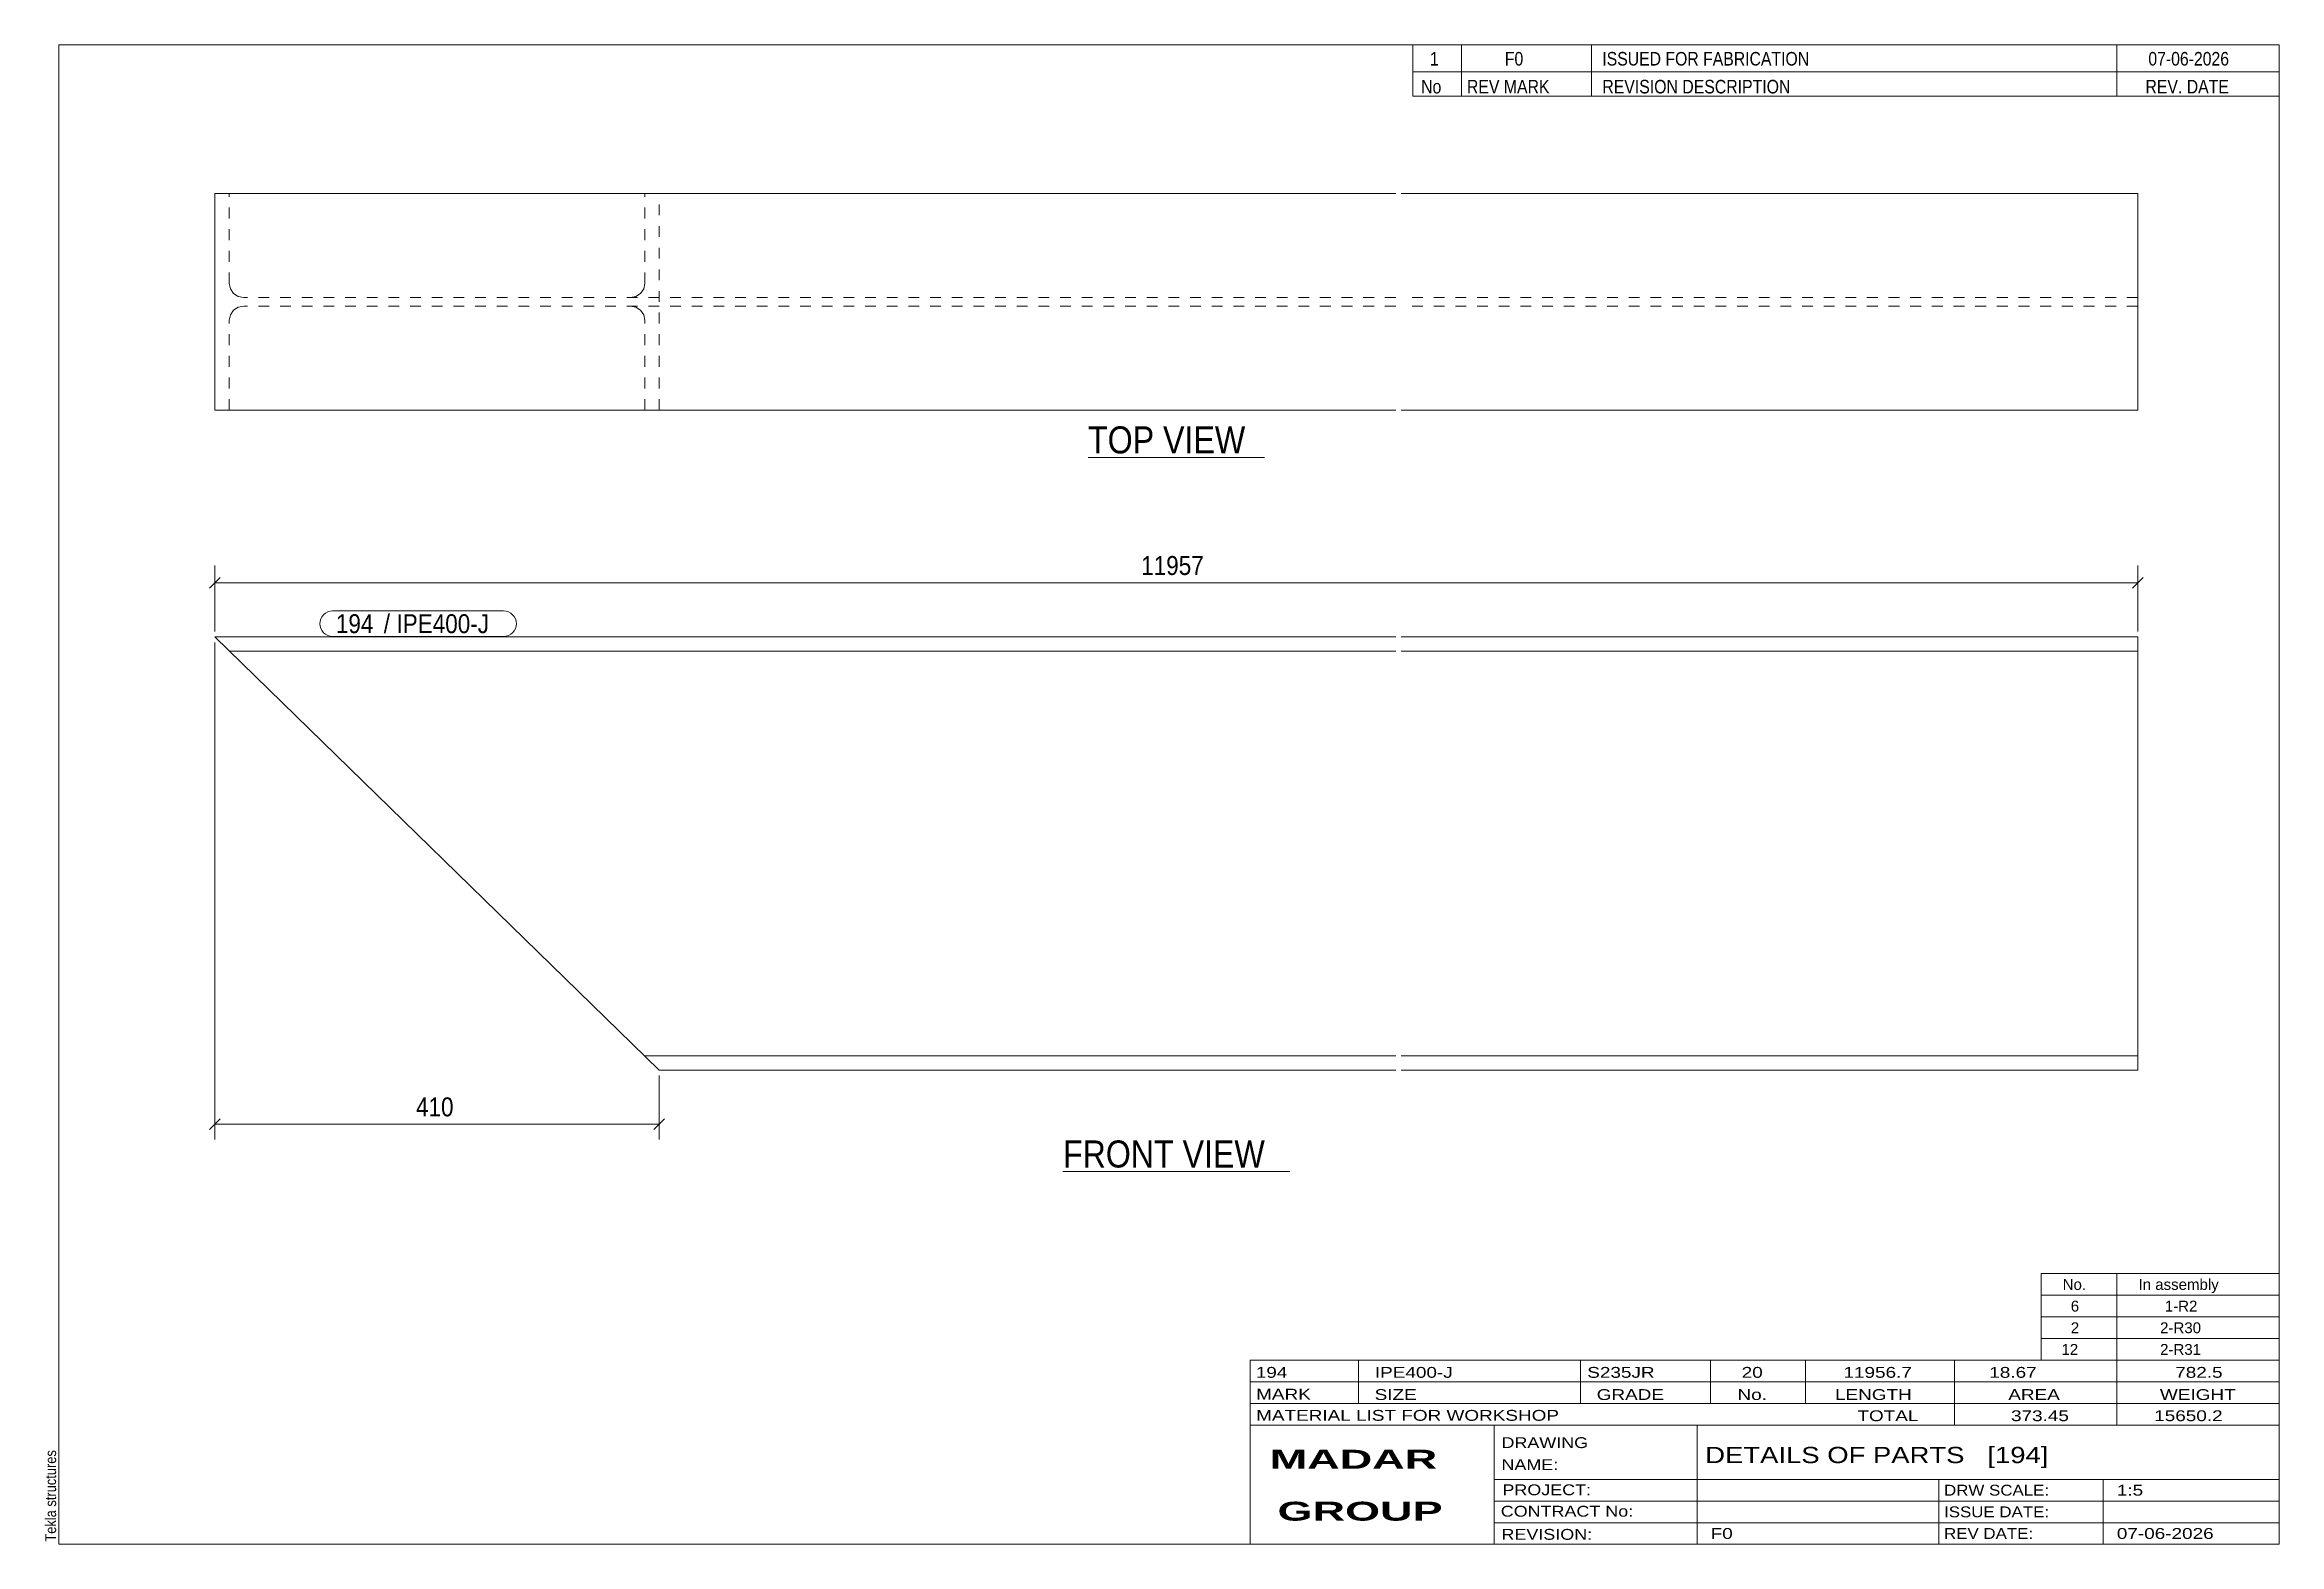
# Model space of a CAD drawing. Header units: millimetres. Extents: x 2 to 415, y 5 to 282.
import ezdxf

# ---------------------------------------------------------------- set-up
doc = ezdxf.new("R2010")
doc.units = ezdxf.units.MM
doc.linetypes.add('XKITLINE00', pattern=[0])
doc.linetypes.add('XKITLINE02', pattern=[4, 2, -2])
for name, color, linetype, lineweight in [('Dimensions', 7, 'Continuous', 0), ('DrawingSheet', 5, 'Continuous', 0), ('OtherObjectType', 7, 'Continuous', 0), ('Part', 2, 'Continuous', 0), ('PartMark', 7, 'Continuous', 0)]:
    doc.layers.add(name, color=color, linetype=linetype, lineweight=lineweight)
doc.styles.add('ARIAL', font='ARIAL.TTF')
doc.styles.add('ARIAL_BOLD', font='ARIALBD.TTF')
doc.styles.add('ARIAL_NARROW', font='ARIALN.TTF')

# ---------------------------------------------------------------- blocks, each defined once
blk = doc.blocks.new('*A1')
at = {"layer": 'Part', "color": 2, "linetype": 'XKITLINE00', "lineweight": 0}
for p, q in [((115.87, 92.6), (33.81, 172.6)), ((251.87, 172.6), (33.81, 172.6)), ((251.87, 170), (36.48, 170)), ((388.87, 172.6), (252.87, 172.6)), ((388.87, 170), (252.87, 170)), ((388.87, 172.6), (388.87, 167.4)), ((388.87, 167.4), (388.87, 97.8)), ((251.87, 95.2), (113.2, 95.2)), ((388.87, 95.2), (252.87, 95.2)), ((388.87, 97.8), (388.87, 95.2)), ((388.87, 95.2), (388.87, 92.6)), ((251.87, 92.6), (115.87, 92.6)), ((388.87, 92.6), (252.87, 92.6))]:
    blk.add_line(p, q, dxfattribs=at)
at = {"layer": 'Part', "color": 7, "linetype": 'XKITLINE02', "lineweight": 0}
for p, q in [((388.87, 95.4), (388.87, 96.81)), ((388.87, 95.2), (388.87, 95.4))]:
    blk.add_line(p, q, dxfattribs=at)
blk = doc.blocks.new('*A2')
at = {"layer": 'Part', "color": 2, "linetype": 'XKITLINE00', "lineweight": 0}
for p, q in [((33.81, 254.5), (251.87, 254.5)), ((33.81, 214.5), (33.81, 254.5)), ((252.87, 254.5), (388.87, 254.5)), ((388.87, 254.5), (388.87, 214.5)), ((251.87, 214.5), (33.81, 214.5)), ((388.87, 214.5), (252.87, 214.5))]:
    blk.add_line(p, q, dxfattribs=at)
at = {"layer": 'Part', "color": 7, "linetype": 'XKITLINE02', "lineweight": 0}
for p, q in [((36.48, 237.9), (36.48, 254.5)), ((113.2, 237.9), (113.2, 254.5)), ((115.87, 214.5), (115.87, 254.5)), ((36.48, 237.9), (36.68, 236.91)), ((36.68, 236.91), (37.26, 236.06)), ((37.26, 236.06), (38.12, 235.5)), ((38.12, 235.5), (39.14, 235.3)), ((251.87, 235.3), (39.14, 235.3)), ((110.54, 235.3), (111.56, 235.5)), ((111.56, 235.5), (112.42, 236.06)), ((112.42, 236.06), (113, 236.91)), ((113, 236.91), (113.2, 237.9)), ((388.87, 235.3), (252.87, 235.3)), ((36.68, 232.09), (36.48, 231.1)), ((36.48, 214.5), (36.48, 231.1)), ((37.26, 232.94), (36.68, 232.09)), ((38.12, 233.5), (37.26, 232.94)), ((39.14, 233.7), (38.12, 233.5)), ((251.87, 233.7), (39.14, 233.7)), ((111.56, 233.5), (110.54, 233.7)), ((112.42, 232.94), (111.56, 233.5)), ((113, 232.09), (112.42, 232.94)), ((113.2, 231.1), (113, 232.09)), ((113.2, 214.5), (113.2, 231.1)), ((388.87, 233.7), (252.87, 233.7))]:
    blk.add_line(p, q, dxfattribs=at)
blk = doc.blocks.new('*A3')
at = {"layer": 'DrawingSheet', "color": 5, "linetype": 'XKITLINE00', "lineweight": 0}
for p, q in [((415, 282), (5, 282)), ((5, 282), (5, 5)), ((415, 5), (415, 282)), ((5, 5), (415, 5))]:
    blk.add_line(p, q, dxfattribs=at)
at = {"layer": 'DrawingSheet', "color": 5, "style": 'ARIAL', "width": 0.85}
blk.add_text('Tekla structures', height=2, rotation=90, dxfattribs=at).set_placement((4.5, 5.5))
blk = doc.blocks.new('*A4')
at = {"layer": 'OtherObjectType', "color": 7, "linetype": 'XKITLINE00', "lineweight": 0}
for p, q in [((371, 55), (415, 55)), ((371, 51), (371, 55)), ((385, 51), (385, 55)), ((415, 51), (415, 55)), ((371, 51), (415, 51)), ((371, 47), (371, 51)), ((385, 47), (385, 51)), ((415, 47), (415, 51)), ((371, 47), (415, 47)), ((371, 43), (371, 47)), ((385, 43), (385, 47)), ((415, 43), (415, 47)), ((371, 43), (415, 43)), ((371, 39), (371, 43)), ((385, 39), (385, 43)), ((415, 39), (415, 43)), ((371, 39), (415, 39))]:
    blk.add_line(p, q, dxfattribs=at)
at = {"layer": 'OtherObjectType', "color": 7, "style": 'ARIAL_NARROW', "width": 1.211571}
for s, p in [('No.', (375, 52)), ('In assembly', (389, 52)), ('6', (376.5, 48)), ('1-R2', (393.86, 48)), ('2', (376.5, 44)), ('2-R30', (392.99, 44)), ('12', (374.77, 40)), ('2-R31', (392.99, 40))]:
    blk.add_text(s, height=2, dxfattribs=at).set_placement(p)
blk = doc.blocks.new('*A5')
at = {"layer": 'OtherObjectType', "color": 7, "linetype": 'XKITLINE00', "lineweight": 0}
for p, q in [((255, 282), (415, 282)), ((415, 282), (255, 282)), ((255, 282), (255, 277)), ((264, 282), (264, 277)), ((288, 282), (288, 277)), ((385, 282), (385, 277)), ((415, 282), (415, 277)), ((255, 277), (415, 277)), ((255, 277), (255, 272.5)), ((255, 277), (415, 277)), ((264, 277), (264, 272.5)), ((288, 277), (288, 272.5)), ((385, 277), (385, 272.5)), ((415, 277), (415, 272.5)), ((415, 272.5), (255, 272.5))]:
    blk.add_line(p, q, dxfattribs=at)
at = {"layer": 'OtherObjectType', "color": 7, "style": 'ARIAL_NARROW'}
for s, width, p in [('1', 1.017001, (258.16, 278.15)), ('F0', 1.017001, (272, 278.15)), ('ISSUED FOR FABRICATION', 1.017001, (290, 278.15)), ('07-06-2026', 1.017001, (390.82, 278.15)), ('No', 1.02, (256.54, 273)), ('REV MARK', 1.02, (265, 273)), ('REVISION DESCRIPTION', 1.02, (290, 273)), ('REV. DATE', 1.02, (390.28, 273))]:
    blk.add_text(s, height=2.5, dxfattribs=dict(at, width=width)).set_placement(p)
blk = doc.blocks.new('*A6')
at = {"layer": 'OtherObjectType', "color": 7, "linetype": 'XKITLINE00', "lineweight": 0}
for p, q in [((225, 39), (415, 39)), ((225, 39), (225, 35)), ((225, 39), (415, 39)), ((245, 35), (245, 39)), ((286, 35), (286, 39)), ((310, 35), (310, 39)), ((327.5, 35), (327.5, 39)), ((355, 35), (355, 39)), ((385, 35), (385, 39)), ((415, 35), (415, 39)), ((225, 35), (415, 35)), ((225, 35), (225, 5)), ((225, 35), (415, 35)), ((245, 31), (245, 35)), ((286, 31), (286, 35)), ((310, 31), (310, 35)), ((327.5, 31), (327.5, 35)), ((355, 31), (355, 35)), ((385, 31), (385, 35)), ((415, 31), (415, 35)), ((225, 31), (415, 31)), ((355, 27), (355, 31)), ((385, 27), (385, 31)), ((415, 27), (415, 31)), ((225, 27), (415, 27)), ((270, 21), (270, 27)), ((307.5, 17), (307.5, 27)), ((415, 21), (415, 27)), ((270, 21), (270, 5)), ((415, 17), (415, 21)), ((270, 17), (415, 17)), ((307.5, 5), (307.5, 17)), ((352.16, 13), (352.16, 17)), ((382.5, 5), (382.5, 17)), ((415, 13), (415, 17)), ((270, 13), (415, 13)), ((352.16, 5), (352.16, 13)), ((415, 9), (415, 13)), ((270, 9), (415, 9)), ((415, 5), (415, 9)), ((225, 5), (415, 5)), ((262.5, 5), (415, 5))]:
    blk.add_line(p, q, dxfattribs=at)
at = {"layer": 'OtherObjectType', "color": 7, "style": 'ARIAL_NARROW'}
for s, height, width, p in [('194', 2, 1.525501, (226.01, 35.76)), ('IPE400-J', 2, 1.525501, (248, 35.76)), ('S235JR', 2, 1.525501, (287.22, 35.76)), ('20', 2, 1.525501, (315.73, 35.76)), ('11956.7', 2, 1.525501, (334.52, 35.76)), ('18.67', 2, 1.525501, (361.45, 35.76)), ('782.5', 2, 1.525501, (395.78, 35.76)), ('MARK', 2, 1.525501, (226.08, 31.73)), ('SIZE', 2, 1.525501, (247.96, 31.66)), ('GRADE', 2, 1.525501, (288.96, 31.66)), ('No.', 2, 1.525501, (314.96, 31.66)), ('LENGTH', 2, 1.525501, (332.96, 31.66)), ('AREA', 2, 1.525501, (364.96, 31.66)), ('WEIGHT', 2, 1.525501, (392.96, 31.66)), ('MATERIAL LIST FOR WORKSHOP', 2, 1.525501, (226.08, 27.82)), ('TOTAL', 2, 1.525501, (337.1, 27.75)), ('373.45', 2, 1.525501, (365.46, 27.75)), ('15650.2', 2, 1.525501, (391.9, 27.75)), ('DRAWING', 2, 1.445, (271.38, 22.78)), ('NAME:', 2, 1.445, (271.38, 18.72)), ('DETAILS OF PARTS   [194]', 3, 1.474651, (309, 20)), ('PROJECT:', 2, 1.445, (271.55, 14.07)), ('DRW SCALE:', 2, 1.36, (353.1, 14)), ('1:5', 2, 1.525501, (385, 14)), ('CONTRACT No:', 2, 1.445, (271.25, 10.11)), ('ISSUE DATE:', 2, 1.36, (353.1, 10)), ('REVISION:', 2, 1.445, (271.38, 5.84)), ('F0', 2, 1.525501, (310, 6)), ('REV DATE:', 2, 1.36, (353.1, 6)), ('07-06-2026', 2, 1.525501, (385, 6))]:
    blk.add_text(s, height=height, dxfattribs=dict(at, width=width)).set_placement(p)
at = {"layer": 'OtherObjectType', "color": 1, "style": 'ARIAL_BOLD', "width": 1.7}
for s, p in [('MADAR ', (228.58, 18.97)), ('GROUP', (230.03, 9.37))]:
    blk.add_text(s, height=3.5, dxfattribs=at).set_placement(p)
blk = doc.blocks.new('*A7')
at = {"layer": 'Dimensions', "color": 7, "linetype": 'XKITLINE00', "lineweight": 0}
for p, q in [((33.81, 173.6), (33.81, 185.8)), ((388.87, 173.6), (388.87, 185.8)), ((34.8, 183.59), (32.82, 181.61)), ((33.81, 182.6), (388.87, 182.6)), ((389.86, 183.59), (387.88, 181.61))]:
    blk.add_line(p, q, dxfattribs=at)
at = {"layer": 'Dimensions', "color": 3}
for p in [(33.81, 182.6), (388.87, 182.6)]:
    blk.add_point(p, dxfattribs=at)
at = {"layer": 'Dimensions', "color": 3, "style": 'ARIAL', "width": 0.85}
blk.add_text('11957', height=3.5, dxfattribs=at).set_placement((204.85, 184.05))
blk = doc.blocks.new('*A8')
at = {"layer": 'Dimensions', "color": 7, "linetype": 'XKITLINE00', "lineweight": 0}
for p, q in [((33.81, 171.6), (33.81, 79.8)), ((115.87, 91.6), (115.87, 79.8)), ((34.8, 83.59), (32.82, 81.61)), ((33.81, 82.6), (115.87, 82.6)), ((116.86, 83.59), (114.88, 81.61))]:
    blk.add_line(p, q, dxfattribs=at)
at = {"layer": 'Dimensions', "color": 3}
for p in [(33.81, 82.6), (115.87, 82.6)]:
    blk.add_point(p, dxfattribs=at)
at = {"layer": 'Dimensions', "color": 3, "style": 'ARIAL', "width": 0.85}
blk.add_text('410', height=3.5, dxfattribs=at).set_placement((70.95, 84.05))
blk = doc.blocks.new('*A9')
at = {"layer": 'PartMark', "color": 7, "linetype": 'XKITLINE00', "lineweight": 0}
for p, q in [((55.56, 177.4), (87.14, 177.4)), ((55.56, 172.7), (87.14, 172.7))]:
    blk.add_line(p, q, dxfattribs=at)
for centre, start, end in [((55.56, 175.05), 90, 270), ((87.14, 175.05), 270, 90)]:
    blk.add_arc(centre, 2.35, start, end, dxfattribs=at)
at = {"layer": 'PartMark', "color": 1, "style": 'ARIAL', "width": 0.85}
blk.add_text('194', height=3.5, dxfattribs=at).set_placement((56.16, 173.3))
at = {"layer": 'PartMark', "color": 3, "style": 'ARIAL', "width": 0.85}
for s, p in [('/', (65, 173.3)), ('IPE400-J', (67.34, 173.3))]:
    blk.add_text(s, height=3.5, dxfattribs=at).set_placement(p)
blk = doc.blocks.new('*A10')
at = {"layer": 'OtherObjectType', "color": 7, "linetype": 'XKITLINE00', "lineweight": 0}
blk.add_line((190.41, 73.85), (232.27, 73.85), dxfattribs=at)
at = {"layer": 'OtherObjectType', "color": 3, "style": 'ARIAL', "width": 0.85}
blk.add_text('FRONT VIEW', height=5, dxfattribs=at).set_placement((190.41, 74.6))
blk = doc.blocks.new('*A11')
at = {"layer": 'OtherObjectType', "color": 7, "linetype": 'XKITLINE00', "lineweight": 0}
blk.add_line((195.04, 205.75), (227.64, 205.75), dxfattribs=at)
at = {"layer": 'OtherObjectType', "color": 3, "style": 'ARIAL', "width": 0.85}
blk.add_text('TOP VIEW', height=5, dxfattribs=at).set_placement((195.04, 206.5))

msp = doc.modelspace()

# ---------------------------------------------------------------- block references
at = {"lineweight": 0}
for name in ['*A3', '*A5', '*A2', '*A11', '*A7', '*A9', '*A8', '*A1', '*A10', '*A4', '*A6']:
    msp.add_blockref(name, (0, 0), dxfattribs=at)

doc.saveas('drawing.dxf')
